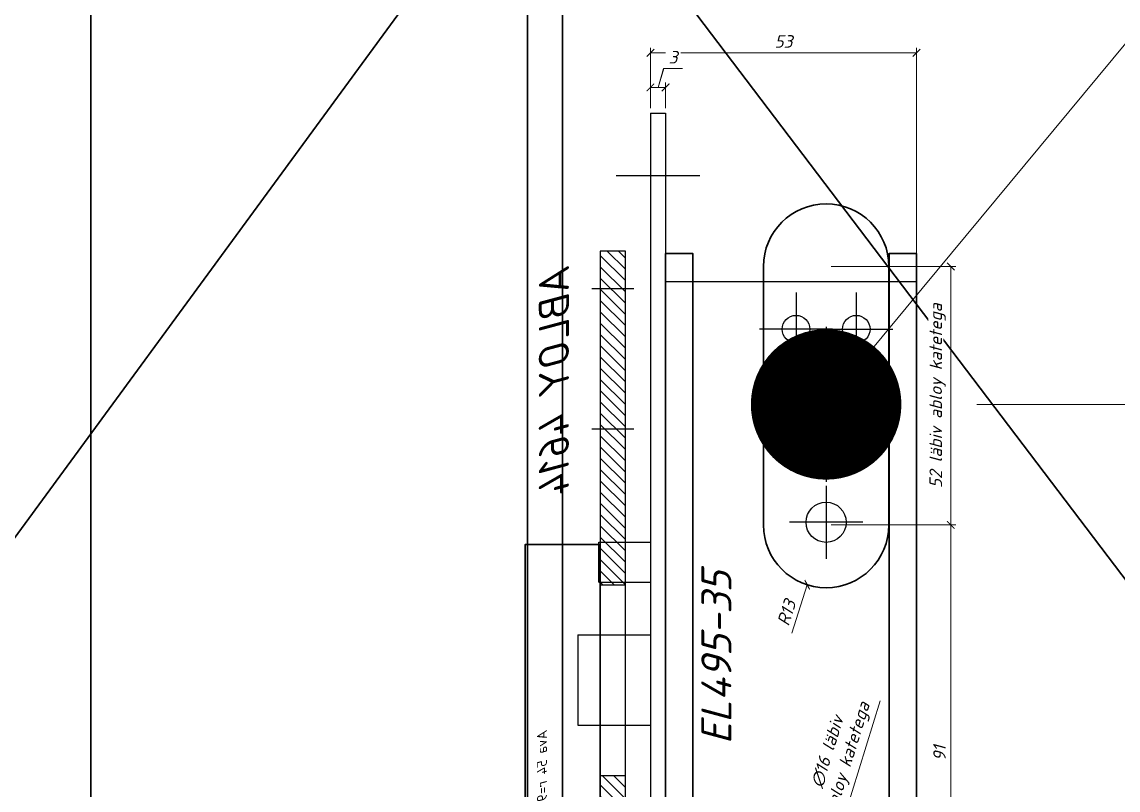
# Model space of a CAD drawing. Header units: millimetres. Extents: x -29692 to 34729, y -8412 to 43293.
# Drawn here: x -28628.7 to -28410.3, y 1186.2 to 1339.3 of the extents above; entities that cross this region are included whole.
import ezdxf
from ezdxf import colors
from ezdxf.entities.mleader import LeaderData, LeaderLine
from ezdxf.enums import TextEntityAlignment as Align
from ezdxf.math import Vec2, Vec3

# ---------------------------------------------------------------- set-up
doc = ezdxf.new("R2010")
doc.units = ezdxf.units.MM
doc.linetypes.add('CONTINU', pattern=[0])
doc.linetypes.add('HIDDEN', pattern=[9.525, 6.35, -3.175])
doc.layers.get('Defpoints').update_dxf_attribs({"color": 4, "lineweight": 35})
doc.layers.add('20 Sulused', color=40, linetype='HIDDEN')
for name, color, linetype, lineweight in [('_0_001_Профили', 150, 'Continuous', 35), ('_0_003_Размеры', 132, 'Continuous', 0), ('_0_004_Текст_01', 7, 'Continuous', 18)]:
    doc.layers.add(name, color=color, linetype=linetype, lineweight=lineweight)
doc.layers.add('Defpoints_2', color=4, linetype='Continuous', lineweight=35, plot=False)
doc.styles.add('_DZ_2.0', font='isocpeui.ttf', dxfattribs={"height": 2})
doc.styles.add('_DZ_2.5', font='isocpeui.ttf', dxfattribs={"height": 2.5})
doc.styles.add('_DZ_4', font='isocpeui.ttf', dxfattribs={"height": 4})
doc.dimstyles.new('_DZ_2.5', dxfattribs={"dimscale": 0, "dimtxt": 2.5, "dimasz": 1.5, "dimexe": 1, "dimexo": 1, "dimgap": 1, "dimtad": 1, "dimdec": 0, "dimzin": 1, "dimdsep": 46, "dimtxsty": '_DZ_2.5', "dimblk": 'ARCHTICK', "dimcen": 0.09, "dimclrd": 256, "dimclre": 256, "dimclrt": 256, "dimadec": 0, "dimazin": 0, "dimtfac": 1, "dimtdec": 0, "dimtofl": 0, "dimtmove": 1, "dimatfit": 2, "dimfxl": 1, "dimtfill": 1, "dimtfillclr": 256, "dimtolj": 1, "dimlwd": 9, "dimlwe": 5, "dimarcsym": 0})

# ---------------------------------------------------------------- blocks, each defined once
blk = doc.blocks.new('_ArchTick')
at = {"color": 0, "linetype": 'ByBlock', "const_width": 0.15}
blk.add_lwpolyline([(-0.5, -0.5), (0.5, 0.5)], dxfattribs=at)
blk = doc.blocks.new('*D859')
at = {"layer": '_0_003_Размеры', "linetype": 'CONTINU', "lineweight": 5, "ltscale": 5, "transparency": 16777216}
blk.add_line((-28438.43, 1263.09), (-28198.67, 1263.09), dxfattribs=at)
at = {"layer": '_0_003_Размеры', "linetype": 'Continuous', "lineweight": 9, "ltscale": 5, "transparency": 16777216}
blk.add_line((-28228.67, 1148.09), (-28228.67, 1263.09), dxfattribs=at)
at = {"layer": '_0_003_Размеры', "linetype": 'Continuous', "lineweight": 5, "ltscale": 5, "transparency": 16777216}
blk.add_line((-28438.43, 1148.09), (-28198.67, 1148.09), dxfattribs=at)
at = {"layer": 'Defpoints', "color": 0, "linetype": 'Continuous', "ltscale": 5, "transparency": 16777216}
for p in [(-28468.43, 1263.09), (-28228.67, 1263.09), (-28468.43, 1148.09)]:
    blk.add_point(p, dxfattribs=at)
at = {"layer": '_0_003_Размеры', "linetype": 'Continuous', "ltscale": 5, "transparency": 16777216, "insert": (-28296.17, 1205.59), "char_height": 75, "attachment_point": 5, "rotation": 90, "style": '_DZ_2.5', "bg_fill": 3, "box_fill_scale": 1.1, "bg_fill_color": 256, "bg_fill_true_color": 13158600, "bg_fill_transparency": 0}
blk.add_mtext('\\A1;115', dxfattribs=at)
at = {"layer": '_0_003_Размеры', "linetype": 'Continuous', "lineweight": 9, "ltscale": 5, "transparency": 16777216, "xscale": 45, "yscale": 45, "zscale": 45}
for p, rotation in [((-28228.67, 1263.09), 90), ((-28228.67, 1148.09), 270)]:
    blk.add_blockref('_ArchTick', p, dxfattribs=dict(at, rotation=rotation))
blk = doc.blocks.new('_Dot')
at = {"color": 0, "linetype": 'ByBlock', "lineweight": -2}
blk.add_line((-0.5, 0), (-1, 0), dxfattribs=at)
at = {"color": 0, "linetype": 'ByBlock', "const_width": 0.5}
blk.add_lwpolyline([(-0.25, 0, 1), (0.25, 0, 1)], format="xyb", close=True, dxfattribs=at)
blk = doc.blocks.new('*D923')
at = {"layer": 'Defpoints', "color": 0, "ltscale": 5, "transparency": 16777216}
for p in [(-35, 70.1), (-35, 58.05), (18, 24.8)]:
    blk.add_point(p, dxfattribs=at)
at = {"layer": 'Defpoints_2', "linetype": 'CONTINU', "lineweight": 5, "ltscale": 5, "transparency": 16777216}
blk.add_line((-35, 59.05), (-35, 71.1), dxfattribs=at)
at = {"layer": 'Defpoints_2', "linetype": 'Continuous', "lineweight": 9, "ltscale": 5, "transparency": 16777216}
blk.add_line((18, 70.1), (-35, 70.1), dxfattribs=at)
at = {"layer": 'Defpoints_2', "linetype": 'Continuous', "lineweight": 5, "ltscale": 5, "transparency": 16777216}
blk.add_line((18, 25.8), (18, 71.1), dxfattribs=at)
at = {"layer": 'Defpoints_2', "lineweight": 9, "ltscale": 5, "transparency": 16777216, "xscale": 1.5, "yscale": 1.5, "zscale": 1.5, "rotation": 180}
blk.add_blockref('_ArchTick', (-35, 70.1), dxfattribs=at)
at = {"layer": 'Defpoints_2', "lineweight": 9, "ltscale": 5, "transparency": 16777216, "xscale": 1.5, "yscale": 1.5, "zscale": 1.5}
blk.add_blockref('_ArchTick', (18, 70.1), dxfattribs=at)
at = {"layer": 'Defpoints_2', "ltscale": 5, "transparency": 16777216, "insert": (-8.5, 72.35), "char_height": 2.5, "attachment_point": 5, "style": '_DZ_2.5', "bg_fill": 3, "box_fill_scale": 1.1, "bg_fill_color": 256, "bg_fill_true_color": 13158600, "bg_fill_transparency": 0}
blk.add_mtext('\\A1;53', dxfattribs=at)
blk = doc.blocks.new('*D922')
at = {"layer": 'Defpoints', "color": 0, "ltscale": 5, "transparency": 16777216}
for p in [(-32, 63.2), (-35, 58.05), (-32, 58.05)]:
    blk.add_point(p, dxfattribs=at)
at = {"layer": 'Defpoints_2', "linetype": 'Continuous', "lineweight": 9, "ltscale": 5, "transparency": 16777216}
for p, q in [((-33.5, 63.2), (-32.38, 66.95)), ((-32.38, 66.95), (-28.6, 66.95)), ((-35, 63.2), (-32, 63.2))]:
    blk.add_line(p, q, dxfattribs=at)
at = {"layer": 'Defpoints_2', "linetype": 'Continuous', "lineweight": 5, "ltscale": 5, "transparency": 16777216}
blk.add_line((-35, 59.05), (-35, 64.2), dxfattribs=at)
at = {"layer": 'Defpoints_2', "linetype": 'CONTINU', "lineweight": 5, "ltscale": 5, "transparency": 16777216}
blk.add_line((-32, 59.05), (-32, 64.2), dxfattribs=at)
at = {"layer": 'Defpoints_2', "lineweight": 9, "ltscale": 5, "transparency": 16777216, "xscale": 1.5, "yscale": 1.5, "zscale": 1.5, "rotation": 180}
blk.add_blockref('_ArchTick', (-35, 63.2), dxfattribs=at)
at = {"layer": 'Defpoints_2', "lineweight": 9, "ltscale": 5, "transparency": 16777216, "xscale": 1.5, "yscale": 1.5, "zscale": 1.5}
blk.add_blockref('_ArchTick', (-32, 63.2), dxfattribs=at)
at = {"layer": 'Defpoints_2', "ltscale": 5, "transparency": 16777216, "insert": (-30.49, 69.2), "char_height": 2.5, "attachment_point": 5, "style": '_DZ_2.5', "bg_fill": 3, "box_fill_scale": 1.1, "bg_fill_color": 256, "bg_fill_true_color": 13158600, "bg_fill_transparency": 0}
blk.add_mtext('\\A1;3', dxfattribs=at)
blk = doc.blocks.new('*D921')
at = {"layer": 'Defpoints', "color": 0, "ltscale": 5, "transparency": 16777216}
for p in [(0, 27.47), (0, -24.03), (24.84, -24.03)]:
    blk.add_point(p, dxfattribs=at)
at = {"layer": 'Defpoints_2', "linetype": 'Continuous', "lineweight": 5, "ltscale": 5, "transparency": 16777216}
blk.add_line((1, 27.47), (25.84, 27.47), dxfattribs=at)
at = {"layer": 'Defpoints_2', "linetype": 'Continuous', "lineweight": 9, "ltscale": 5, "transparency": 16777216}
blk.add_line((24.84, 27.47), (24.84, -24.03), dxfattribs=at)
at = {"layer": 'Defpoints_2', "linetype": 'CONTINU', "lineweight": 5, "ltscale": 5, "transparency": 16777216}
blk.add_line((1, -24.03), (25.84, -24.03), dxfattribs=at)
at = {"layer": 'Defpoints_2', "lineweight": 9, "ltscale": 5, "transparency": 16777216, "xscale": 1.5, "yscale": 1.5, "zscale": 1.5}
for p, rotation in [((24.84, 27.47), 90), ((24.84, -24.03), 270)]:
    blk.add_blockref('_ArchTick', p, dxfattribs=dict(at, rotation=rotation))
at = {"layer": 'Defpoints_2', "ltscale": 5, "transparency": 16777216, "insert": (22.22, 1.72), "char_height": 2.5, "attachment_point": 5, "rotation": 90, "style": '_DZ_2.5', "bg_fill": 3, "box_fill_scale": 1.1, "bg_fill_color": 256, "bg_fill_true_color": 13158600, "bg_fill_transparency": 0}
blk.add_mtext('\\A1;52 läbiv abloy katetega', dxfattribs=at)
blk = doc.blocks.new('*D915')
at = {"layer": 'Defpoints', "color": 0, "ltscale": 5, "transparency": 16777216}
for p in [(0, -24.03), (0, -115), (24.84, -115)]:
    blk.add_point(p, dxfattribs=at)
at = {"layer": 'Defpoints_2', "linetype": 'Continuous', "lineweight": 5, "ltscale": 5, "transparency": 16777216}
blk.add_line((1, -24.03), (25.84, -24.03), dxfattribs=at)
at = {"layer": 'Defpoints_2', "linetype": 'Continuous', "lineweight": 9, "ltscale": 5, "transparency": 16777216}
blk.add_line((24.84, -24.03), (24.84, -115), dxfattribs=at)
at = {"layer": 'Defpoints_2', "linetype": 'CONTINU', "lineweight": 5, "ltscale": 5, "transparency": 16777216}
blk.add_line((1, -115), (25.84, -115), dxfattribs=at)
at = {"layer": 'Defpoints_2', "lineweight": 9, "ltscale": 5, "transparency": 16777216, "xscale": 1.5, "yscale": 1.5, "zscale": 1.5}
for p, rotation in [((24.84, -24.03), 90), ((24.84, -115), 270)]:
    blk.add_blockref('_ArchTick', p, dxfattribs=dict(at, rotation=rotation))
at = {"layer": 'Defpoints_2', "ltscale": 5, "transparency": 16777216, "insert": (22.59, -69.52), "char_height": 2.5, "attachment_point": 5, "rotation": 90, "style": '_DZ_2.5', "bg_fill": 3, "box_fill_scale": 1.1, "bg_fill_color": 256, "bg_fill_true_color": 13158600, "bg_fill_transparency": 0}
blk.add_mtext('\\A1;91', dxfattribs=at)
blk = doc.blocks.new('*D920')
at = {"layer": 'Defpoints', "color": 0, "ltscale": 5, "transparency": 16777216}
for p in [(0, -24.03), (-3.77, -35.95)]:
    blk.add_point(p, dxfattribs=at)
at = {"layer": 'Defpoints_2', "lineweight": 5, "ltscale": 5, "transparency": 16777216}
for p, q in [((0, -24.12), (0, -23.94)), ((-0.09, -24.03), (0.09, -24.03))]:
    blk.add_line(p, q, dxfattribs=at)
at = {"layer": 'Defpoints_2', "linetype": 'Continuous', "lineweight": 9, "ltscale": 5, "transparency": 16777216}
blk.add_line((-6.83, -45.62), (-3.77, -35.95), dxfattribs=at)
at = {"layer": 'Defpoints_2', "lineweight": 9, "ltscale": 5, "transparency": 16777216, "xscale": 1.5, "yscale": 1.5, "zscale": 1.5, "rotation": 72.44485243107118}
blk.add_blockref('_ArchTick', (-3.77, -35.95), dxfattribs=at)
at = {"layer": 'Defpoints_2', "ltscale": 5, "transparency": 16777216, "insert": (-7.9, -41.54), "char_height": 2.5, "attachment_point": 5, "rotation": 72.4449, "style": '_DZ_2.5', "bg_fill": 3, "box_fill_scale": 1.1, "bg_fill_color": 256, "bg_fill_true_color": 13158600, "bg_fill_transparency": 0}
blk.add_mtext('\\A1;R13', dxfattribs=at)
blk = doc.blocks.new('*D919')
at = {"layer": 'Defpoints', "color": 0, "ltscale": 5, "transparency": 16777216}
for p in [(2.36, -86.36), (-2.36, -101.64)]:
    blk.add_point(p, dxfattribs=at)
at = {"layer": 'Defpoints_2', "linetype": 'Continuous', "lineweight": 9, "ltscale": 5, "transparency": 16777216}
blk.add_line((10.78, -59.1), (2.36, -86.36), dxfattribs=at)
at = {"layer": 'Defpoints_2', "lineweight": 5, "ltscale": 5, "transparency": 16777216}
for p, q in [((0, -94.09), (0, -93.91)), ((-0.09, -94), (0.09, -94))]:
    blk.add_line(p, q, dxfattribs=at)
at = {"layer": 'Defpoints_2', "lineweight": 9, "ltscale": 5, "transparency": 16777216, "xscale": 1.5, "yscale": 1.5, "zscale": 1.5, "rotation": 252.8359600762432}
blk.add_blockref('_ArchTick', (2.36, -86.36), dxfattribs=at)
at = {"layer": 'Defpoints_2', "ltscale": 5, "transparency": 16777216, "insert": (2.51, -69.91), "char_height": 2.5, "attachment_point": 5, "rotation": 72.836, "style": '_DZ_2.5', "bg_fill": 3, "box_fill_scale": 1.1, "bg_fill_color": 256, "bg_fill_true_color": 13158600, "bg_fill_transparency": 0}
blk.add_mtext('\\A1;∅16 läbiv\\Pabloy katetega', dxfattribs=at)
blk = doc.blocks.new('*D924')
at = {"layer": 'Defpoints', "color": 0, "ltscale": 2, "transparency": 16777216}
for p in [(-17.5, 66.5), (0, 66.5), (-15, 0)]:
    blk.add_point(p, dxfattribs=at)
at = {"layer": 'Defpoints_2', "linetype": 'CONTINU', "lineweight": 5, "ltscale": 2, "transparency": 16777216}
blk.add_line((-1, 66.5), (-18.5, 66.5), dxfattribs=at)
at = {"layer": 'Defpoints_2', "linetype": 'Continuous', "lineweight": 9, "ltscale": 2, "transparency": 16777216}
blk.add_line((-17.5, 0), (-17.5, 66.5), dxfattribs=at)
at = {"layer": 'Defpoints_2', "linetype": 'Continuous', "lineweight": 5, "ltscale": 2, "transparency": 16777216}
blk.add_line((-16, 0), (-18.5, 0), dxfattribs=at)
at = {"layer": 'Defpoints_2', "lineweight": 9, "ltscale": 2, "transparency": 16777216, "xscale": 1.5, "yscale": 1.5, "zscale": 1.5}
for p, rotation in [((-17.5, 66.5), 90), ((-17.5, 0), 270)]:
    blk.add_blockref('_ArchTick', p, dxfattribs=dict(at, rotation=rotation))
at = {"layer": 'Defpoints_2', "ltscale": 2, "transparency": 16777216, "insert": (-19.77, 33.25), "char_height": 2.5, "attachment_point": 5, "rotation": 90, "style": '_DZ_2.5', "bg_fill": 3, "box_fill_scale": 1.1, "bg_fill_color": 256, "bg_fill_true_color": 13158600, "bg_fill_transparency": 0}
blk.add_mtext('\\A1;67', dxfattribs=at)
blk = doc.blocks.new('A$Cdc8cdd52')
at = {"layer": 'Defpoints'}
for p, q in [((900.5, 40), (900.5, 2416)), ((813.5, 2329), (813.5, 127)), ((907.5, 1228), (907.5, 8))]:
    blk.add_line(p, q, dxfattribs=at)
for points in [[(7, 8), (900.5, 1228), (7, 2448)], [(1833, 8), (907.5, 1228), (1833, 2448)]]:
    blk.add_lwpolyline(points, dxfattribs=at)
blk = doc.blocks.new('*D937')
at = {"layer": 'Defpoints', "color": 0, "ltscale": 5, "transparency": 16777216}
for p in [(-28503.43, 1333.19), (-28503.43, 1321.14), (-28450.43, 1287.89)]:
    blk.add_point(p, dxfattribs=at)
at = {"layer": 'Defpoints_2', "linetype": 'CONTINU', "lineweight": 5, "ltscale": 5}
blk.add_line((-28503.43, 1322.14), (-28503.43, 1334.19), dxfattribs=at)
at = {"layer": 'Defpoints_2', "linetype": 'Continuous', "lineweight": 9, "ltscale": 5}
blk.add_line((-28450.43, 1333.19), (-28503.43, 1333.19), dxfattribs=at)
at = {"layer": 'Defpoints_2', "linetype": 'Continuous', "lineweight": 5, "ltscale": 5}
blk.add_line((-28450.43, 1288.89), (-28450.43, 1334.19), dxfattribs=at)
at = {"layer": 'Defpoints_2', "lineweight": 9, "ltscale": 5, "xscale": 1.5, "yscale": 1.5, "zscale": 1.5, "rotation": 180}
blk.add_blockref('_ArchTick', (-28503.43, 1333.19), dxfattribs=at)
at = {"layer": 'Defpoints_2', "lineweight": 9, "ltscale": 5, "xscale": 1.5, "yscale": 1.5, "zscale": 1.5}
blk.add_blockref('_ArchTick', (-28450.43, 1333.19), dxfattribs=at)
at = {"layer": 'Defpoints_2', "ltscale": 5, "insert": (-28476.93, 1335.44), "char_height": 2.5, "attachment_point": 5, "style": '_DZ_2.5', "bg_fill": 3, "box_fill_scale": 1.1, "bg_fill_color": 256, "bg_fill_true_color": 13158600, "bg_fill_transparency": 0}
blk.add_mtext('\\A1;53', dxfattribs=at)
blk = doc.blocks.new('*D939')
at = {"layer": 'Defpoints', "color": 0, "ltscale": 5, "transparency": 16777216}
for p in [(-28500.43, 1326.29), (-28503.43, 1321.14), (-28500.43, 1321.14)]:
    blk.add_point(p, dxfattribs=at)
at = {"layer": 'Defpoints_2', "linetype": 'Continuous', "lineweight": 9, "ltscale": 5}
for p, q in [((-28501.93, 1326.29), (-28500.8, 1330.04)), ((-28500.8, 1330.04), (-28497.03, 1330.04)), ((-28503.43, 1326.29), (-28500.43, 1326.29))]:
    blk.add_line(p, q, dxfattribs=at)
at = {"layer": 'Defpoints_2', "linetype": 'Continuous', "lineweight": 5, "ltscale": 5}
blk.add_line((-28503.43, 1322.14), (-28503.43, 1327.29), dxfattribs=at)
at = {"layer": 'Defpoints_2', "linetype": 'CONTINU', "lineweight": 5, "ltscale": 5}
blk.add_line((-28500.43, 1322.14), (-28500.43, 1327.29), dxfattribs=at)
at = {"layer": 'Defpoints_2', "lineweight": 9, "ltscale": 5, "xscale": 1.5, "yscale": 1.5, "zscale": 1.5, "rotation": 180}
blk.add_blockref('_ArchTick', (-28503.43, 1326.29), dxfattribs=at)
at = {"layer": 'Defpoints_2', "lineweight": 9, "ltscale": 5, "xscale": 1.5, "yscale": 1.5, "zscale": 1.5}
blk.add_blockref('_ArchTick', (-28500.43, 1326.29), dxfattribs=at)
at = {"layer": 'Defpoints_2', "ltscale": 5, "insert": (-28498.92, 1332.29), "char_height": 2.5, "attachment_point": 5, "style": '_DZ_2.5', "bg_fill": 3, "box_fill_scale": 1.1, "bg_fill_color": 256, "bg_fill_true_color": 13158600, "bg_fill_transparency": 0}
blk.add_mtext('\\A1;3', dxfattribs=at)
blk = doc.blocks.new('*D941')
at = {"layer": 'Defpoints', "color": 0, "ltscale": 5, "transparency": 16777216}
for p in [(-28468.43, 1290.56), (-28468.43, 1239.06), (-28443.58, 1239.06)]:
    blk.add_point(p, dxfattribs=at)
at = {"layer": 'Defpoints_2', "linetype": 'Continuous', "lineweight": 5, "ltscale": 5}
blk.add_line((-28467.43, 1290.56), (-28442.58, 1290.56), dxfattribs=at)
at = {"layer": 'Defpoints_2', "linetype": 'Continuous', "lineweight": 9, "ltscale": 5}
blk.add_line((-28443.58, 1290.56), (-28443.58, 1239.06), dxfattribs=at)
at = {"layer": 'Defpoints_2', "linetype": 'CONTINU', "lineweight": 5, "ltscale": 5}
blk.add_line((-28467.43, 1239.06), (-28442.58, 1239.06), dxfattribs=at)
at = {"layer": 'Defpoints_2', "lineweight": 9, "ltscale": 5, "xscale": 1.5, "yscale": 1.5, "zscale": 1.5}
for p, rotation in [((-28443.58, 1290.56), 90), ((-28443.58, 1239.06), 270)]:
    blk.add_blockref('_ArchTick', p, dxfattribs=dict(at, rotation=rotation))
at = {"layer": 'Defpoints_2', "ltscale": 5, "insert": (-28446.21, 1264.81), "char_height": 2.5, "attachment_point": 5, "rotation": 90, "style": '_DZ_2.5', "bg_fill": 3, "box_fill_scale": 1.1, "bg_fill_color": 256, "bg_fill_true_color": 13158600, "bg_fill_transparency": 0}
blk.add_mtext('\\A1;52 läbiv abloy katetega', dxfattribs=at)
blk = doc.blocks.new('*D942')
at = {"layer": 'Defpoints', "color": 0, "ltscale": 5, "transparency": 16777216}
for p in [(-28468.43, 1239.06), (-28468.43, 1148.09), (-28443.58, 1148.09)]:
    blk.add_point(p, dxfattribs=at)
at = {"layer": 'Defpoints_2', "linetype": 'Continuous', "lineweight": 5, "ltscale": 5}
blk.add_line((-28467.43, 1239.06), (-28442.58, 1239.06), dxfattribs=at)
at = {"layer": 'Defpoints_2', "linetype": 'Continuous', "lineweight": 9, "ltscale": 5}
blk.add_line((-28443.58, 1239.06), (-28443.58, 1148.09), dxfattribs=at)
at = {"layer": 'Defpoints_2', "linetype": 'CONTINU', "lineweight": 5, "ltscale": 5}
blk.add_line((-28467.43, 1148.09), (-28442.58, 1148.09), dxfattribs=at)
at = {"layer": 'Defpoints_2', "lineweight": 9, "ltscale": 5, "xscale": 1.5, "yscale": 1.5, "zscale": 1.5}
for p, rotation in [((-28443.58, 1239.06), 90), ((-28443.58, 1148.09), 270)]:
    blk.add_blockref('_ArchTick', p, dxfattribs=dict(at, rotation=rotation))
at = {"layer": 'Defpoints_2', "ltscale": 5, "insert": (-28445.83, 1193.57), "char_height": 2.5, "attachment_point": 5, "rotation": 90, "style": '_DZ_2.5', "bg_fill": 3, "box_fill_scale": 1.1, "bg_fill_color": 256, "bg_fill_true_color": 13158600, "bg_fill_transparency": 0}
blk.add_mtext('\\A1;91', dxfattribs=at)
blk = doc.blocks.new('*D944')
at = {"layer": 'Defpoints', "color": 0, "ltscale": 5, "transparency": 16777216}
for p in [(-28468.43, 1239.06), (-28472.2, 1227.14)]:
    blk.add_point(p, dxfattribs=at)
at = {"layer": 'Defpoints_2', "lineweight": 5, "ltscale": 5}
for p, q in [((-28468.52, 1239.06), (-28468.34, 1239.06)), ((-28468.43, 1238.97), (-28468.43, 1239.15))]:
    blk.add_line(p, q, dxfattribs=at)
at = {"layer": 'Defpoints_2', "linetype": 'Continuous', "lineweight": 9, "ltscale": 5}
blk.add_line((-28475.26, 1217.47), (-28472.2, 1227.14), dxfattribs=at)
at = {"layer": 'Defpoints_2', "lineweight": 9, "ltscale": 5, "xscale": 1.5, "yscale": 1.5, "zscale": 1.5, "rotation": 72.44485243107502}
blk.add_blockref('_ArchTick', (-28472.2, 1227.14), dxfattribs=at)
at = {"layer": 'Defpoints_2', "ltscale": 5, "insert": (-28476.32, 1221.55), "char_height": 2.5, "attachment_point": 5, "rotation": 72.4449, "style": '_DZ_2.5', "bg_fill": 3, "box_fill_scale": 1.1, "bg_fill_color": 256, "bg_fill_true_color": 13158600, "bg_fill_transparency": 0}
blk.add_mtext('\\A1;R13', dxfattribs=at)
blk = doc.blocks.new('*D945')
at = {"layer": 'Defpoints', "color": 0, "ltscale": 5, "transparency": 16777216}
for p in [(-28466.07, 1176.73), (-28470.79, 1161.45)]:
    blk.add_point(p, dxfattribs=at)
at = {"layer": 'Defpoints_2', "linetype": 'Continuous', "lineweight": 9, "ltscale": 5}
blk.add_line((-28457.65, 1203.99), (-28466.07, 1176.73), dxfattribs=at)
at = {"layer": 'Defpoints_2', "lineweight": 5, "ltscale": 5}
for p, q in [((-28468.52, 1169.09), (-28468.34, 1169.09)), ((-28468.43, 1169), (-28468.43, 1169.18))]:
    blk.add_line(p, q, dxfattribs=at)
at = {"layer": 'Defpoints_2', "lineweight": 9, "ltscale": 5, "xscale": 1.5, "yscale": 1.5, "zscale": 1.5, "rotation": 252.8359600762298}
blk.add_blockref('_ArchTick', (-28466.07, 1176.73), dxfattribs=at)
at = {"layer": 'Defpoints_2', "ltscale": 5, "insert": (-28465.91, 1193.18), "char_height": 2.5, "attachment_point": 5, "rotation": 72.836, "style": '_DZ_2.5', "bg_fill": 3, "box_fill_scale": 1.1, "bg_fill_color": 256, "bg_fill_true_color": 13158600, "bg_fill_transparency": 0}
blk.add_mtext('\\A1;∅16 läbiv\\Pabloy katetega', dxfattribs=at)
blk = doc.blocks.new('EL_495-35_Külg')
at = {"layer": '_0_001_Профили', "color": 9, "linetype": 'ByBlock', "lineweight": -2}
for p, q in [((-35, 58.05), (-35, -219.95)), ((-35, 58.05), (-32, 58.05)), ((-32, 58.05), (-32, -219.95)), ((-6, 22.28), (-6, 7.72)), ((-45.3, -35.45), (-45.3, -27.45)), ((-45.3, -27.45), (-35, -27.45)), ((-45.3, -35.45), (-35, -35.45)), ((-49.5, -45.95), (-49.5, -63.95)), ((-49.5, -45.95), (-35, -45.95)), ((-49.5, -63.95), (-35, -63.95))]:
    blk.add_line(p, q, dxfattribs=at)
blk.add_circle((-6, 15), 2.75, dxfattribs=at)
blk.add_arc((0, 0), 7, 125.3654, 234.6346, dxfattribs=at)
at = {"layer": 'Defpoints_2', "ltscale": 5, "style": '_DZ_4'}
blk.add_text('EL495-35', height=6, rotation=90, dxfattribs=at).set_placement((-24.87, -50.45), align=Align.TOP_CENTER)
at = {"layer": 'Defpoints_2', "ltscale": 5}
dim = blk.add_linear_dim(base=(-35, 70.1), p1=(18, 24.8), p2=(-35, 58.05), dimstyle='_DZ_2.5', dxfattribs=at)
dim.commit()
dim.dimension.update_dxf_attribs({"geometry": '*D923', "text_midpoint": (-8.5, 72.35)})
at = {"layer": '_0_001_Профили', "color": 9, "linetype": 'ByBlock', "lineweight": -2}
blk.add_line((-25.14, 45.55), (-41.86, 45.55), dxfattribs=at)
at = {"layer": '_0_001_Профили', "color": 9, "ltscale": 5}
blk.add_lwpolyline([(12.5, 27.47, 1), (-12.5, 27.47), (-12.5, -24.03, 1), (12.5, -24.03)], format="xyb", close=True, dxfattribs=at)
blk.add_lwpolyline([(-26.55, -191.95), (-26.55, 30.05), (-32, 30.05), (-32, -191.95)], close=True, dxfattribs=at)
at = {"layer": 'Defpoints_2', "ltscale": 5}
dim = blk.add_linear_dim(base=(-32, 63.2), p1=(-35, 58.05), p2=(-32, 58.05), dimstyle='_DZ_2.5', dxfattribs=at)
dim.commit()
dim.dimension.update_dxf_attribs({"geometry": '*D922', "text_midpoint": (-31.38, 69.2)})
dim = blk.add_linear_dim(base=(24.84473577, -24.0335863), p1=(0, 27.4664137), p2=(0, -24.0335863), angle=90, text='<> läbiv abloy katetega', dimstyle='_DZ_2.5', dxfattribs=at)
dim.commit()
dim.dimension.update_dxf_attribs({"geometry": '*D921', "text_midpoint": (22.21973577, 1.7164137)})
at = {"layer": '_0_001_Профили', "color": 9, "linetype": 'ByBlock', "lineweight": -2}
for p, q in [((-32, 24.5), (18, 24.5)), ((6, 22.28), (6, 7.72)), ((0, 15.45), (0, -15.45)), ((1.28, 15), (-13.28, 15)), ((-1.28, 15), (13.28, 15)), ((0, 1.96), (-4.05, 5.71)), ((0, 1.96), (4.05, 5.71)), ((12.08, 0), (-12.08, 0)), ((0, -1.96), (-4.05, -5.71)), ((0, -1.96), (4.05, -5.71))]:
    blk.add_line(p, q, dxfattribs=at)
for centre, radius in [((6, 15), 2.75), ((0, 0), 9)]:
    blk.add_circle(centre, radius, dxfattribs=at)
blk.add_arc((0, 0), 7, 305.3654, 54.6346, dxfattribs=at)
at = {"layer": 'Defpoints_2', "ltscale": 5}
dim = blk.add_linear_dim(base=(24.84, -115), p1=(0, -24.03), p2=(0, -115), angle=90, dimstyle='_DZ_2.5', dxfattribs=at)
dim.commit()
dim.dimension.update_dxf_attribs({"geometry": '*D915', "text_midpoint": (22.59, -69.52)})
at = {"layer": '_0_001_Профили', "color": 9, "linetype": 'ByBlock', "lineweight": -2}
blk.add_line((18, 24.5), (18, -187), dxfattribs=at)
at = {"layer": 'Defpoints_2', "ltscale": 5}
dim = blk.add_radius_dim(center=(0, -24.03), mpoint=(-3.77, -35.95), dimstyle='_DZ_2.5', dxfattribs=at)
dim.commit()
dim.dimension.update_dxf_attribs({"geometry": '*D920', "text_midpoint": (-7.9, -41.54)})
dim = blk.add_diameter_dim_2p(p1=(-2.36, -101.64), p2=(2.36, -86.36), text='<> läbiv\\Pabloy katetega', dimstyle='_DZ_2.5', dxfattribs=at)
dim.commit()
dim.dimension.update_dxf_attribs({"geometry": '*D919', "text_midpoint": (2.51, -69.91)})
at = {"layer": '_0_001_Профили', "color": 9, "linetype": 'ByBlock', "lineweight": -2}
for p, q in [((0, -16.22), (0, -30.78)), ((7.28, -23.5), (-7.28, -23.5))]:
    blk.add_line(p, q, dxfattribs=at)
at = {"layer": '_0_001_Профили', "color": 9, "ltscale": 5}
blk.add_lwpolyline([(18, -233.45), (18, 30.05), (12.55, 30.05), (12.55, -233.45)], close=True, dxfattribs=at)
at = {"layer": '_0_001_Профили', "color": 9, "linetype": 'ByBlock', "lineweight": -2}
blk.add_circle((0, -23.5), 4, dxfattribs=at)
blk = doc.blocks.new('ABLOY_4614_külg')
at = {"layer": '_0_001_Профили', "linetype": 'ByBlock', "lineweight": -2}
h = blk.add_hatch(dxfattribs=at)
h.set_pattern_fill('ANSI31', color=9, scale=0.5, angle=180)
h.set_pattern_definition([(225, (-45454.9612, -7287.376), (1.122532015, -1.122532015), [])])
h.paths.add_polyline_path([(5, -85.5), (0, -85.5), (0, -19), (5, -19)])
h.paths.add_polyline_path([(0, 66.5), (5, 66.5), (5, 19), (0, 19)])
at = {"layer": '20 Sulused', "color": 0, "linetype": 'ByBlock', "lineweight": -2}
for p, q in [((6.7, -50), (-1.7, -50)), ((6.7, -78), (-1.7, -78))]:
    blk.add_line(p, q, dxfattribs=at)
at = {"layer": '_0_001_Профили', "color": 9, "linetype": 'ByBlock', "lineweight": -2}
for p, q in [((0, 19), (5, 19)), ((0, -19), (5, -19))]:
    blk.add_line(p, q, dxfattribs=at)
blk.add_lwpolyline([(0, 66.5), (5, 66.5), (5, -85.5), (0, -85.5)], close=True, dxfattribs=at)
at = {"layer": '_0_001_Профили', "color": 9, "linetype": 'Continuous', "ltscale": 5}
blk.add_lwpolyline([(-15, 27), (0, 27), (0, -27), (-15, -27)], close=True, dxfattribs=at)
at = {"layer": 'Defpoints_2', "ltscale": 2}
for s, height, style, p in [('Ava 54 r=9', 2, '_DZ_2.0', (-10.64, 9.83)), ('ABLOY 4614', 6, '_DZ_4', (-6.25, -83.01))]:
    blk.add_text(s, height=height, rotation=90, dxfattribs=dict(at, style=style)).set_placement(p)
dim = blk.add_linear_dim(base=(-17.5, 66.5), p1=(-15, 0), p2=(0, 66.5), angle=270, dimstyle='_DZ_2.5', dxfattribs=at)
dim.commit()
dim.dimension.update_dxf_attribs({"geometry": '*D924', "text_midpoint": (-19.76609848, 33.25)})
at = {"layer": '20 Sulused', "color": 0, "linetype": 'ByBlock', "lineweight": -2}
for p, q in [((6.7, 59), (-1.7, 59)), ((6.7, 31), (-1.7, 31))]:
    blk.add_line(p, q, dxfattribs=at)

msp = doc.modelspace()

# ---------------------------------------------------------------- dimensions: what is measured, and where the dimension line sits
at = {"layer": '_0_003_Размеры', "linetype": 'Continuous', "ltscale": 5}
dim = msp.add_linear_dim(base=(-28228.668, 1263.09), p1=(-28468.427, 1148.09), p2=(-28468.427, 1263.09), angle=90, dimstyle='_DZ_2.5', dxfattribs=at)
dim.commit()
dim.dimension.update_dxf_attribs({"geometry": '*D859', "text_midpoint": (-28228.668, 1205.59), "dimtype": 160})

# ---------------------------------------------------------------- next in the draw order: leaders
at = {"layer": '_0_004_Текст_01'}
ml = msp.add_multileader_mtext('Standard', dxfattribs=at)
ml.set_content('7, 8', color=256, style='_DZ_2.5')
ml.set_leader_properties(color=256, linetype='ByLayer', lineweight=-1)
ml.set_arrow_properties(name='DOT')
ml.build(insert=Vec2(0, 0))
ml.multileader.update_dxf_attribs({"dogleg_length": 2, "arrow_head_size": 30, "scale": 30})
ctx = ml.context
ctx.base_point, ctx.scale, ctx.char_height, ctx.arrow_head_size, ctx.landing_gap_size, ctx.plane_origin = Vec3(-28180.052, 1538.491), 30, 75, 30, 30, Vec3(-28465.433, 1326.458)
notes = []
notes.append((ctx, [(0, (1, 1, 0), (-28240.052, 1538.491), (1, 0), 60, [(0, [(-28468.427, 1263.09)], 0, [])])]))
ctx.mtext.insert, ctx.mtext.flow_direction = Vec3(-28150.052, 1583.491), 5
for ctx, leaders in notes:
    for number, flags, end, landing, length, lines in leaders:
        leader = LeaderData()
        leader.index, (leader.has_last_leader_line, leader.has_dogleg_vector, leader.attachment_direction) = number, flags
        leader.last_leader_point, leader.dogleg_vector, leader.dogleg_length = Vec3(end), Vec3(landing), length
        for number, points, colour, breaks in lines:
            line = LeaderLine()
            line.index, line.vertices, line.color, line.breaks = number, Vec3.list(points), colors.encode_raw_color(colour), breaks
            leader.lines.append(line)
        ctx.leaders.append(leader)

# ---------------------------------------------------------------- next in the draw order: block references
at = {"layer": '20 Sulused', "linetype": 'Continuous'}
msp.add_blockref('EL_495-35_Külg', (-28468.427, 1263.09), dxfattribs=at)

# ---------------------------------------------------------------- next in the draw order: linework, layer by layer
at = {"layer": '_0_001_Профили', "color": 9, "linetype": 'ByBlock', "lineweight": -2}
for p, q in [((-28503.427, 1321.14), (-28503.427, 1043.14)), ((-28503.427, 1321.14), (-28500.427, 1321.14)), ((-28500.427, 1321.14), (-28500.427, 1043.14)), ((-28474.427, 1285.371), (-28474.427, 1270.81))]:
    msp.add_line(p, q, dxfattribs=at)
msp.add_circle((-28474.427, 1278.09), 2.75, dxfattribs=at)
msp.add_arc((-28468.427, 1263.09), 7, 125.36538, 234.63462, dxfattribs=at)

# ---------------------------------------------------------------- next in the draw order: block references
at = {"layer": '20 Sulused', "linetype": 'ByBlock', "lineweight": -2, "xscale": -1, "rotation": 180}
msp.add_blockref('ABLOY_4614_külg', (-28513.427, 1208.14), dxfattribs=at)

# ---------------------------------------------------------------- next in the draw order: texts
at = {"layer": 'Defpoints_2', "ltscale": 5, "style": '_DZ_4'}
msp.add_text('EL495-35', height=6, rotation=90, dxfattribs=at).set_placement((-28493.302, 1212.643), align=Align.TOP_CENTER)

# ---------------------------------------------------------------- next in the draw order: linework, layer by layer
at = {"layer": '_0_001_Профили', "color": 9, "linetype": 'ByBlock', "lineweight": -2}
for p, q in [((-28513.727, 1227.64), (-28513.727, 1235.64)), ((-28513.727, 1235.64), (-28503.427, 1235.64)), ((-28513.727, 1227.64), (-28503.427, 1227.64)), ((-28517.927, 1217.14), (-28517.927, 1199.14)), ((-28517.927, 1217.14), (-28503.427, 1217.14)), ((-28517.927, 1199.14), (-28503.427, 1199.14))]:
    msp.add_line(p, q, dxfattribs=at)

# ---------------------------------------------------------------- next in the draw order: block references
at = {"layer": 'Defpoints'}
msp.add_blockref('A$Cdc8cdd52', (-29428.427, 148.09), dxfattribs=at)

# ---------------------------------------------------------------- next in the draw order: dimensions: what is measured, and where the dimension line sits
at = {"layer": 'Defpoints_2', "ltscale": 5}
dim = msp.add_linear_dim(base=(-28503.427, 1333.188), p1=(-28450.427, 1287.89), p2=(-28503.427, 1321.14), dimstyle='_DZ_2.5', dxfattribs=at)
dim.commit()
dim.dimension.update_dxf_attribs({"geometry": '*D937', "text_midpoint": (-28476.927, 1335.438)})

# ---------------------------------------------------------------- next in the draw order: linework, layer by layer
at = {"layer": '_0_001_Профили', "color": 9, "linetype": 'ByBlock', "lineweight": -2}
msp.add_line((-28493.572, 1308.64), (-28510.283, 1308.64), dxfattribs=at)
at = {"layer": '_0_001_Профили', "color": 9, "ltscale": 5}
msp.add_lwpolyline([(-28455.927, 1290.557, 1), (-28480.927, 1290.557), (-28480.927, 1239.057, 1), (-28455.927, 1239.057)], format="xyb", close=True, dxfattribs=at)
msp.add_lwpolyline([(-28494.979, 1071.14), (-28494.979, 1293.14), (-28500.427, 1293.14), (-28500.427, 1071.14)], close=True, dxfattribs=at)

# ---------------------------------------------------------------- next in the draw order: dimensions: what is measured, and where the dimension line sits
at = {"layer": 'Defpoints_2', "ltscale": 5}
dim = msp.add_linear_dim(base=(-28500.427, 1326.295), p1=(-28503.427, 1321.14), p2=(-28500.427, 1321.14), dimstyle='_DZ_2.5', dxfattribs=at)
dim.commit()
dim.dimension.update_dxf_attribs({"geometry": '*D939', "text_midpoint": (-28499.802, 1332.295)})

# ---------------------------------------------------------------- next in the draw order: dimensions: what is measured, and where the dimension line sits
dim = msp.add_linear_dim(base=(-28443.582521096, 1239.056591999), p1=(-28468.427256866, 1290.556591999), p2=(-28468.427256866, 1239.056591999), angle=90, text='<> läbiv abloy katetega', dimstyle='_DZ_2.5', dxfattribs=at)
dim.commit()
dim.dimension.update_dxf_attribs({"geometry": '*D941', "text_midpoint": (-28446.207521096, 1264.806591999)})

# ---------------------------------------------------------------- next in the draw order: linework, layer by layer
at = {"layer": '_0_001_Профили', "color": 9, "linetype": 'ByBlock', "lineweight": -2}
for p, q in [((-28500.427, 1287.59), (-28450.427, 1287.59)), ((-28462.427, 1285.371), (-28462.427, 1270.81)), ((-28467.147, 1278.09), (-28481.708, 1278.09)), ((-28469.708, 1278.09), (-28455.147, 1278.09)), ((-28468.427, 1278.543), (-28468.427, 1247.637)), ((-28468.427, 1265.052), (-28472.479, 1268.799)), ((-28468.427, 1265.052), (-28464.376, 1268.799)), ((-28456.35, 1263.09), (-28480.505, 1263.09)), ((-28468.427, 1261.128), (-28472.479, 1257.382)), ((-28468.427, 1261.128), (-28464.376, 1257.382))]:
    msp.add_line(p, q, dxfattribs=at)
for centre, radius in [((-28462.427, 1278.09), 2.75), ((-28468.427, 1263.09), 9)]:
    msp.add_circle(centre, radius, dxfattribs=at)
msp.add_arc((-28468.427, 1263.09), 7, 305.36538, 54.63462, dxfattribs=at)

# ---------------------------------------------------------------- next in the draw order: dimensions: what is measured, and where the dimension line sits
at = {"layer": 'Defpoints_2', "ltscale": 5}
dim = msp.add_linear_dim(base=(-28443.583, 1148.09), p1=(-28468.427, 1239.057), p2=(-28468.427, 1148.09), angle=90, dimstyle='_DZ_2.5', dxfattribs=at)
dim.commit()
dim.dimension.update_dxf_attribs({"geometry": '*D942', "text_midpoint": (-28445.833, 1193.573)})

# ---------------------------------------------------------------- next in the draw order: linework, layer by layer
at = {"layer": '_0_001_Профили', "color": 9, "linetype": 'ByBlock', "lineweight": -2}
msp.add_line((-28450.427, 1287.59), (-28450.427, 1076.09), dxfattribs=at)

# ---------------------------------------------------------------- next in the draw order: dimensions: what is measured, and where the dimension line sits
at = {"layer": 'Defpoints_2', "ltscale": 5}
dim = msp.add_radius_dim(center=(-28468.427, 1239.057), mpoint=(-28472.198, 1227.139), dimstyle='_DZ_2.5', dxfattribs=at)
dim.commit()
dim.dimension.update_dxf_attribs({"geometry": '*D944', "text_midpoint": (-28476.324, 1221.554)})
dim = msp.add_diameter_dim_2p(p1=(-28470.788, 1161.446), p2=(-28466.066, 1176.734), text='<> läbiv\\Pabloy katetega', dimstyle='_DZ_2.5', dxfattribs=at)
dim.commit()
dim.dimension.update_dxf_attribs({"geometry": '*D945', "text_midpoint": (-28465.913, 1193.185)})

# ---------------------------------------------------------------- next in the draw order: linework, layer by layer
at = {"layer": '_0_001_Профили', "color": 9, "linetype": 'ByBlock', "lineweight": -2}
for p, q in [((-28468.427, 1246.871), (-28468.427, 1232.31)), ((-28461.147, 1239.59), (-28475.708, 1239.59))]:
    msp.add_line(p, q, dxfattribs=at)
at = {"layer": '_0_001_Профили', "color": 9, "ltscale": 5}
msp.add_lwpolyline([(-28450.427, 1029.64), (-28450.427, 1293.14), (-28455.876, 1293.14), (-28455.876, 1029.64)], close=True, dxfattribs=at)
at = {"layer": '_0_001_Профили', "color": 9, "linetype": 'ByBlock', "lineweight": -2}
msp.add_circle((-28468.427, 1239.59), 4, dxfattribs=at)

doc.saveas('drawing.dxf')
